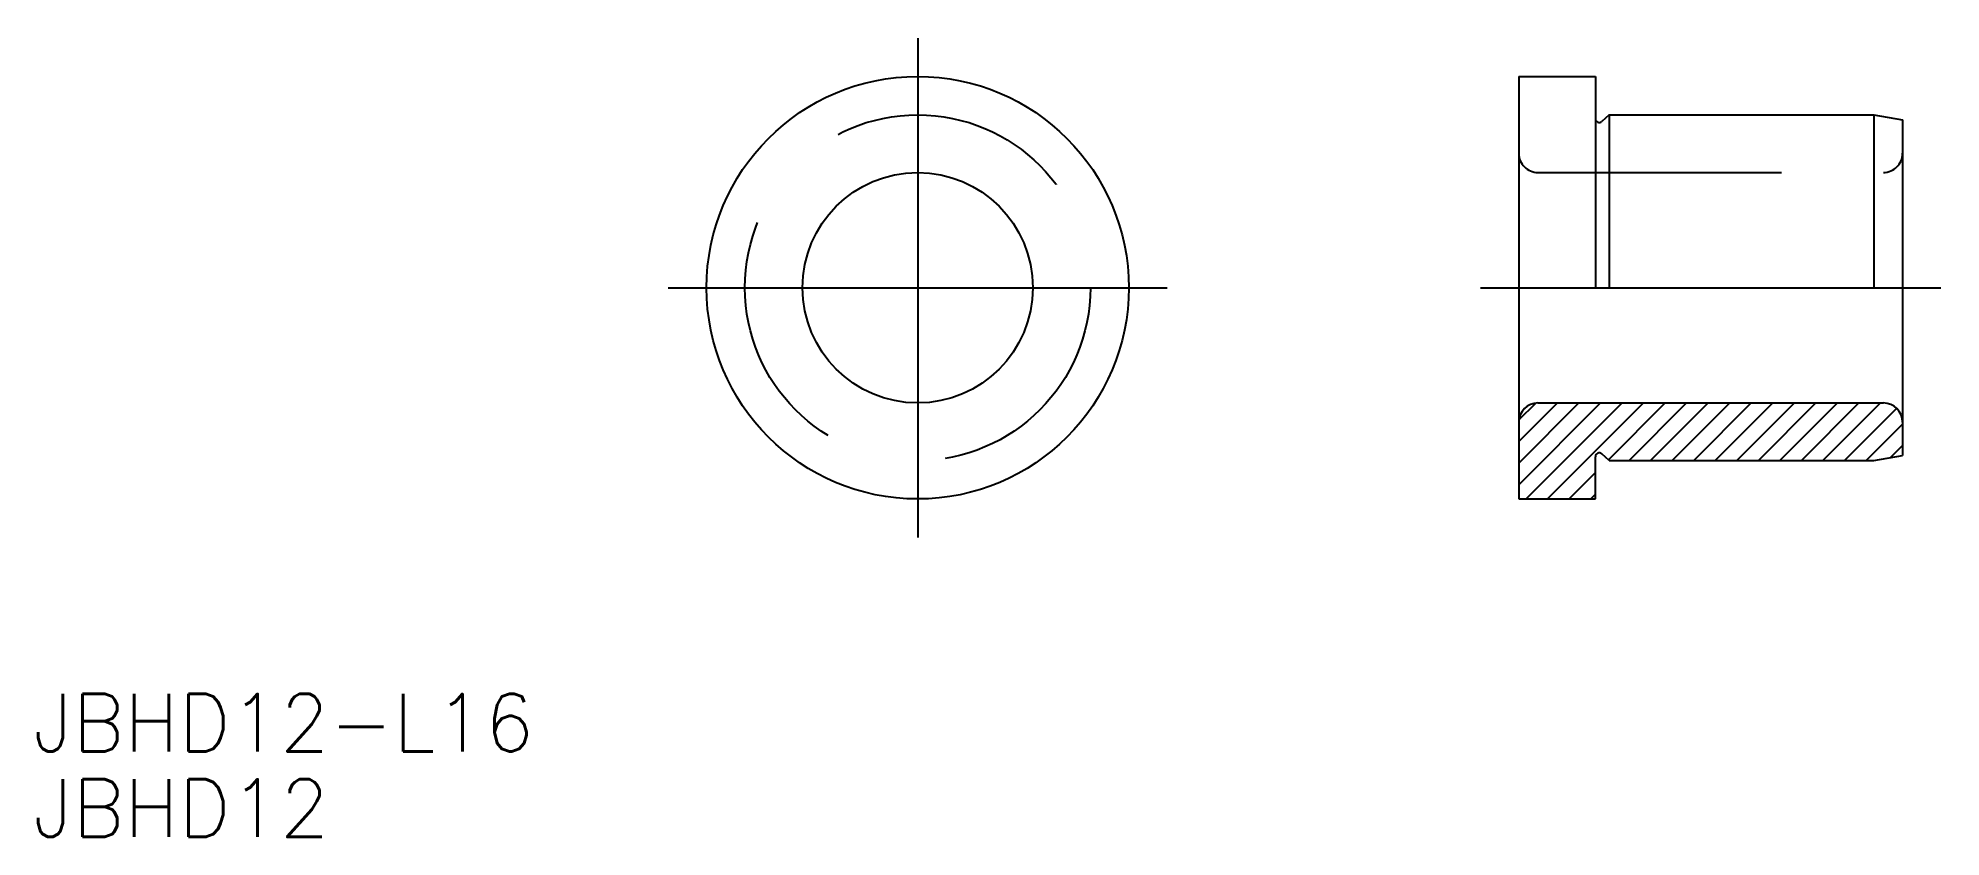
# Model space of a CAD drawing. Extents: x -45.8 to 53.3, y -28.6 to 13.
import ezdxf

# ---------------------------------------------------------------- set-up
doc = ezdxf.new("R2010")
doc.units = 0
doc.linetypes.add('CENTER', pattern=[50.8, 31.75, -6.35, 6.35, -6.35])
doc.linetypes.add('DASHED', pattern=[19.05, 12.7, -6.35])
doc.layers.get('0').update_dxf_attribs({"linetype": 'CONTINUOUS'})
doc.layers.add('CENTER', color=1, linetype='CENTER')
doc.styles.get("Standard").update_dxf_attribs({"font": 'txt.shx', "height": 3, "bigfont": 'bigfont.shx'})

msp = doc.modelspace()

# ---------------------------------------------------------------- linework, layer by layer
at = {"color": 7, "linetype": 'CONTINUOUS'}
for p, q in [((31.319, 11), (31.319, -11)), ((31.319, 11), (35.319, 11)), ((35.319, 11), (35.319, 0)), ((36.039, 9), (35.653, 8.652)), ((36.039, 9), (36.039, 0)), ((36.039, 9), (49.819, 9)), ((49.819, 9), (49.819, 0)), ((49.819, 9), (51.319, 8.736)), ((51.319, 8.736), (51.319, -8.736)), ((32.319, -6), (50.319, -6)), ((35.319, -11), (35.319, -8.8)), ((36.039, -9), (35.653, -8.652)), ((49.819, -9), (51.319, -8.736)), ((36.039, -9), (49.819, -9)), ((31.319, -11), (35.319, -11))]:
    msp.add_line(p, q, dxfattribs=at)
at = {"color": 3, "linetype": 'DASHED'}
msp.add_line((32.319, 6), (50.319, 6), dxfattribs=at)
at = {"color": 3, "linetype": 'CONTINUOUS'}
for p, q in [((31.319, -8.014), (33.333, -6)), ((31.319, -9.137), (34.456, -6)), ((31.319, -10.259), (35.578, -6)), ((31.326, -6.885), (32.204, -6.007)), ((31.701, -11), (36.701, -6)), ((32.823, -11), (37.823, -6)), ((35.99, -8.956), (38.946, -6)), ((37.068, -9), (40.068, -6)), ((38.191, -9), (41.191, -6)), ((39.313, -9), (42.313, -6)), ((40.436, -9), (43.436, -6)), ((41.559, -9), (44.559, -6)), ((42.681, -9), (45.681, -6)), ((43.804, -9), (46.804, -6)), ((44.926, -9), (47.926, -6)), ((46.049, -9), (49.049, -6)), ((47.171, -9), (50.171, -6)), ((48.294, -9), (51.013, -6.28)), ((49.416, -9), (51.319, -7.097)), ((50.693, -8.846), (51.319, -8.22)), ((33.946, -11), (35.319, -9.627)), ((35.068, -11), (35.319, -10.749))]:
    msp.add_line(p, q, dxfattribs=at)
at = {"color": 7, "linetype": 'CONTINUOUS'}
for radius in [11, 6]:
    msp.add_circle((0, 0), radius, dxfattribs=at)
at = {"color": 3, "linetype": 'DASHED'}
msp.add_circle((0, 0), 9, dxfattribs=at)
at = {"color": 7, "linetype": 'CONTINUOUS'}
for centre, radius, start, end in [((35.519, 8.8), 0.2, 180, 312.07502), ((32.319, -7), 1, 90, 180), ((50.319, -7), 1, 0, 90), ((35.519, -8.8), 0.2, 47.92498, 180)]:
    msp.add_arc(centre, radius, start, end, dxfattribs=at)
at = {"color": 3, "linetype": 'DASHED'}
for centre, start, end in [((32.319, 7), 180, 270), ((50.319, 7), 270, 0)]:
    msp.add_arc(centre, 1, start, end, dxfattribs=at)
at = {"layer": 'CENTER', "color": 1, "linetype": 'CENTER'}
for p, q in [((0, 13), (0, -13)), ((-13, 0), (13, 0)), ((29.319, 0), (53.319, 0))]:
    msp.add_line(p, q, dxfattribs=at)

# ---------------------------------------------------------------- texts
at = {"color": 7, "linetype": 'CONTINUOUS'}
for s, p in [('JBHD12-L16', (-46.091, -24.15)), ('JBHD12', (-46.091, -28.599))]:
    msp.add_text(s, height=3, dxfattribs=at).set_placement(p)

doc.saveas('drawing.dxf')
